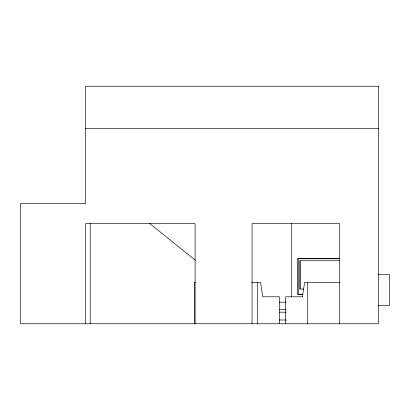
<?xml version="1.0" encoding="UTF-8"?>
<svg xmlns="http://www.w3.org/2000/svg" width="410" height="410" viewBox="0 0 410 410"><rect width="100%" height="100%" fill="white"/><g stroke="black" fill="none" stroke-linecap="round" stroke-linejoin="round"><path stroke-width="0.61" d="M302.375 296.794L304.609 282.454L339.777 282.454M85.587 128.499L378.471 128.499M339.864 258.515L297.855 258.515L297.855 294.488L302.944 294.488M339.977 258.761L298.09 258.761L298.09 294.242L302.944 294.242M339.664 260.734L299.997 260.734L299.997 289.07L303.892 289.07M378.04 274.71L389.5 274.71L389.5 305.373L378.04 305.373M195.555 282.454L194.371 282.454L194.371 323.756M251.812 282.454L260.524 282.454L262.759 296.794L279.471 296.794L279.471 323.756M302.713 296.794L285.662 296.794L285.662 323.756M279.251 302.165L286.257 302.165M279.251 309.678L286.257 309.678M279.251 312.179L286.257 312.179M279.251 320L286.257 320M149.501 223.373L195.375 260.268M339.67 323.756L339.67 223.624L252.053 223.624L252.053 323.756M307.567 282.454L307.567 323.756M300.058 260.734L300.058 289.07M291.479 223.404L291.479 296.861M257.567 282.454L257.567 323.756M195.104 323.756L195.104 223.624L85.587 223.624L85.587 323.756M90.205 223.558L90.205 323.756M378.471 86.243L85.587 86.243L85.587 203.601L20.5 203.601L20.5 323.756L378.471 323.756L378.471 86.243"/></g></svg>
